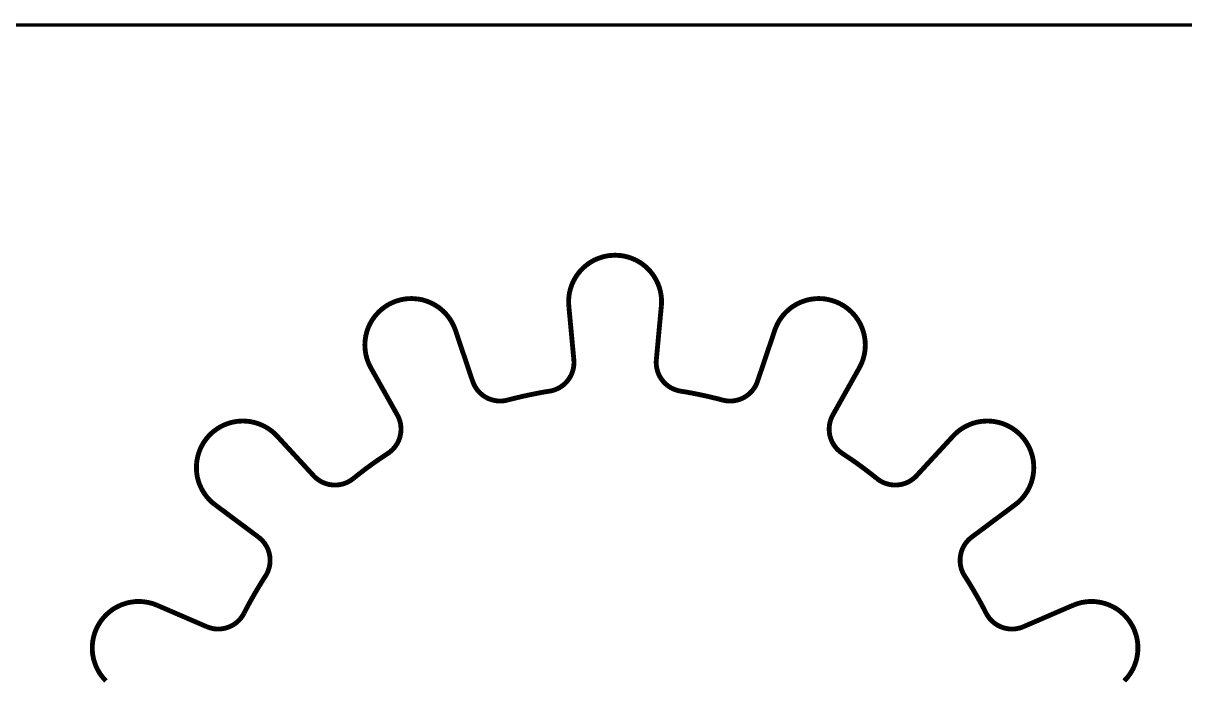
# Model space of a CAD drawing. Extents: x 0.4 to 23.1, y 0.4 to 16.1.
# Drawn here: x 4.913 to 7.275, y 14.776 to 16.106 of the extents above; entities that cross this region are included whole.
import ezdxf

# ---------------------------------------------------------------- set-up
doc = ezdxf.new("R2010")
doc.units = 0
doc.layers.get('0').update_dxf_attribs({"linetype": 'CONTINUOUS'})

msp = doc.modelspace()

# ---------------------------------------------------------------- linework, layer by layer
at = {"color": 254, "const_width": 0.00708}
msp.add_lwpolyline([(0.40386, 16.1028), (22.9415, 16.1028)], dxfattribs=at)
at = {"color": 0, "const_width": 0.00985}
for points in [[(6.21044, 15.5314), (6.21072, 15.5353), (6.21083, 15.539), (6.21083, 15.5428), (6.21067, 15.5465), (6.21029, 15.5504), (6.20985, 15.554), (6.20921, 15.5578), (6.20844, 15.5615), (6.20747, 15.5653), (6.20643, 15.5689), (6.20518, 15.5724), (6.20383, 15.576), (6.20231, 15.5794), (6.20068, 15.5828), (6.19889, 15.5862), (6.197, 15.5894), (6.19499, 15.5926), (6.19282, 15.5957), (6.19049, 15.5987), (6.1881, 15.6017), (6.1856, 15.6046), (6.18294, 15.6072), (6.18018, 15.6099), (6.17736, 15.6124), (6.17443, 15.6147), (6.17139, 15.6171), (6.16824, 15.6192), (6.16504, 15.6212), (6.16178, 15.6231), (6.15842, 15.6249), (6.155, 15.6264), (6.15147, 15.6279), (6.14794, 15.6292), (6.14437, 15.6304), (6.14074, 15.6315), (6.13704, 15.6324), (6.13331, 15.6332), (6.12961, 15.6338), (6.12582, 15.6342), (6.12207, 15.6344), (6.11828, 15.6347), (6.11447, 15.6347), (6.11068, 15.6344), (6.10693, 15.6342), (6.10314, 15.6338), (6.09944, 15.6332), (6.09571, 15.6324), (6.09201, 15.6315), (6.08838, 15.6304), (6.08479, 15.6292), (6.08128, 15.6279), (6.07775, 15.6264), (6.07433, 15.6249), (6.07096, 15.6231), (6.06771, 15.6212), (6.06451, 15.6192), (6.06136, 15.6171), (6.05832, 15.6147), (6.05539, 15.6124), (6.05257, 15.6099), (6.04981, 15.6072), (6.04715, 15.6046), (6.04465, 15.6017), (6.04226, 15.5987), (6.03993, 15.5957), (6.03776, 15.5926), (6.03575, 15.5894), (6.03386, 15.5862), (6.03207, 15.5828), (6.03043, 15.5794), (6.02892, 15.576), (6.02756, 15.5724), (6.02632, 15.5689), (6.02528, 15.5653), (6.02431, 15.5615), (6.02354, 15.5578), (6.02289, 15.554), (6.02246, 15.5504), (6.02208, 15.5465), (6.02192, 15.5428), (6.02192, 15.539), (6.02203, 15.5353), (6.02229, 15.5314)], [(5.79156, 15.4824), (5.79025, 15.486), (5.78885, 15.4894), (5.78728, 15.4929), (5.78554, 15.4962), (5.78375, 15.4996), (5.78174, 15.5028), (5.77968, 15.506), (5.77746, 15.509), (5.77512, 15.5121), (5.77263, 15.5149), (5.77007, 15.5176), (5.76736, 15.5203), (5.7646, 15.5229), (5.76172, 15.5254), (5.75874, 15.5278), (5.75564, 15.53), (5.7525, 15.5319), (5.74924, 15.534), (5.74593, 15.5358), (5.74251, 15.5375), (5.7391, 15.539), (5.73557, 15.5404), (5.73199, 15.5417), (5.7284, 15.5429), (5.72472, 15.5439), (5.72103, 15.5447), (5.71729, 15.5454), (5.71354, 15.5458), (5.70979, 15.5462), (5.706, 15.5465), (5.70221, 15.5467), (5.69846, 15.5465), (5.69467, 15.5464), (5.69086, 15.546), (5.68712, 15.5454), (5.68343, 15.5447), (5.67969, 15.5439), (5.67606, 15.5429), (5.67242, 15.5418), (5.66883, 15.5406), (5.66536, 15.5392), (5.66189, 15.5376), (5.65847, 15.536), (5.65517, 15.5342), (5.65192, 15.5322), (5.64876, 15.5301), (5.64567, 15.5279), (5.64264, 15.5256), (5.63976, 15.5232), (5.63699, 15.5206), (5.63428, 15.5179), (5.63167, 15.5151), (5.62924, 15.5124), (5.62685, 15.5094), (5.62462, 15.5062), (5.6225, 15.5032), (5.62056, 15.5), (5.61871, 15.4967), (5.61697, 15.4933), (5.6154, 15.4899), (5.61393, 15.4864), (5.61263, 15.4828), (5.61149, 15.4792), (5.61046, 15.4754), (5.6096, 15.4718), (5.60889, 15.4681), (5.60835, 15.4643), (5.60792, 15.4606), (5.60764, 15.4568), (5.60753, 15.4531), (5.60758, 15.4492), (5.60781, 15.4454), (5.60813, 15.4417), (5.60861, 15.4379), (5.60926, 15.4342), (5.61008, 15.4306), (5.611, 15.4268), (5.61208, 15.4232), (5.61333, 15.4196), (5.61469, 15.4161), (5.61621, 15.4126), (5.61789, 15.4092), (5.61963, 15.4058)], [(6.61312, 15.4058), (6.61486, 15.4092), (6.61654, 15.4126), (6.61806, 15.4161), (6.61942, 15.4196), (6.62067, 15.4232), (6.62175, 15.4268), (6.62267, 15.4306), (6.62349, 15.4342), (6.62414, 15.4379), (6.62462, 15.4417), (6.62494, 15.4454), (6.62517, 15.4492), (6.62522, 15.4531), (6.62511, 15.4568), (6.62483, 15.4606), (6.6244, 15.4643), (6.62386, 15.4681), (6.62315, 15.4718), (6.62229, 15.4754), (6.62125, 15.4792), (6.62011, 15.4828), (6.61882, 15.4864), (6.61735, 15.4899), (6.61578, 15.4933), (6.61404, 15.4967), (6.61219, 15.5), (6.61025, 15.5032), (6.60813, 15.5062), (6.6059, 15.5094), (6.60351, 15.5124), (6.60107, 15.5151), (6.59847, 15.5179), (6.59576, 15.5206), (6.59299, 15.5232), (6.59011, 15.5256), (6.58708, 15.5279), (6.58399, 15.5301), (6.58083, 15.5322), (6.57758, 15.5342), (6.57428, 15.536), (6.57086, 15.5376), (6.56739, 15.5392), (6.56392, 15.5406), (6.56033, 15.5418), (6.55669, 15.5429), (6.55306, 15.5439), (6.54932, 15.5447), (6.54563, 15.5454), (6.54189, 15.546), (6.53808, 15.5464), (6.53429, 15.5465), (6.53054, 15.5467), (6.52675, 15.5465), (6.52294, 15.5462), (6.51921, 15.5458), (6.51546, 15.5454), (6.51172, 15.5447), (6.50803, 15.5439), (6.50435, 15.5429), (6.50076, 15.5417), (6.49718, 15.5404), (6.49365, 15.539), (6.49024, 15.5375), (6.48682, 15.5358), (6.48351, 15.534), (6.48025, 15.5319), (6.47711, 15.53), (6.47401, 15.5278), (6.47103, 15.5254), (6.46815, 15.5229), (6.46539, 15.5203), (6.46268, 15.5176), (6.46013, 15.5149), (6.45763, 15.5121), (6.45529, 15.509), (6.45307, 15.506), (6.45101, 15.5028), (6.449, 15.4996), (6.44721, 15.4962), (6.44547, 15.4929), (6.4439, 15.4894), (6.44249, 15.486), (6.44119, 15.4824)], [(6.0325, 15.4221), (6.02229, 15.5314)], [(6.20025, 15.4221), (6.21044, 15.5314)], [(5.82667, 15.3785), (5.79156, 15.4824)], [(6.40608, 15.3785), (6.44119, 15.4824)], [(5.98296, 15.3583), (5.986, 15.3589), (5.98899, 15.3596), (5.99192, 15.3606), (5.99479, 15.3615), (5.99761, 15.3628), (6.00038, 15.364), (6.0031, 15.3654), (6.00569, 15.3671), (6.00825, 15.3688), (6.01069, 15.3707), (6.01303, 15.3726), (6.01525, 15.3747), (6.01736, 15.3769), (6.01937, 15.3793), (6.02126, 15.3817), (6.023, 15.3842), (6.02463, 15.3868), (6.0261, 15.3894), (6.02746, 15.3922), (6.02865, 15.3951), (6.02968, 15.3981), (6.0306, 15.401), (6.03131, 15.4039), (6.0319, 15.4069), (6.03233, 15.41), (6.03261, 15.4129), (6.03271, 15.416), (6.03267, 15.4192), (6.0325, 15.4221)], [(6.20025, 15.4221), (6.20008, 15.4192), (6.20003, 15.416), (6.20014, 15.4129), (6.20042, 15.41), (6.20085, 15.4069), (6.20144, 15.4039), (6.20215, 15.401), (6.20307, 15.3981), (6.2041, 15.3951), (6.20529, 15.3922), (6.20665, 15.3894), (6.20811, 15.3868), (6.20975, 15.3842), (6.21149, 15.3817), (6.21338, 15.3793), (6.21539, 15.3769), (6.2175, 15.3747), (6.21972, 15.3726), (6.22206, 15.3707), (6.2245, 15.3688), (6.22706, 15.3671), (6.22965, 15.3654), (6.23236, 15.364), (6.23514, 15.3628), (6.23796, 15.3615), (6.24083, 15.3606), (6.24376, 15.3596), (6.24675, 15.3589), (6.24978, 15.3583)], [(5.67339, 15.3101), (5.61963, 15.4058)], [(6.55935, 15.3101), (6.61312, 15.4058)], [(5.82667, 15.3785), (5.82775, 15.3756), (5.82894, 15.3728), (5.83029, 15.37), (5.83176, 15.3674), (5.83344, 15.3647), (5.83518, 15.3622), (5.83708, 15.3597), (5.83908, 15.3575), (5.84119, 15.3553), (5.84343, 15.3532), (5.84576, 15.3513), (5.84825, 15.3493), (5.85075, 15.3476), (5.8534, 15.346), (5.85607, 15.3446), (5.85889, 15.3432), (5.86171, 15.3421), (5.86458, 15.3411), (5.86757, 15.3403), (5.8705, 15.3396), (5.87354, 15.339), (5.87657, 15.3386), (5.87967, 15.3383), (5.88271, 15.3383), (5.88574, 15.3383), (5.88883, 15.3386), (5.89187, 15.339), (5.89486, 15.3396), (5.89785, 15.3403)], [(6.3349, 15.3403), (6.33789, 15.3396), (6.34088, 15.339), (6.34392, 15.3386), (6.34694, 15.3383), (6.35004, 15.3383), (6.35308, 15.3383), (6.35618, 15.3386), (6.35921, 15.339), (6.36225, 15.3396), (6.36518, 15.3403), (6.36817, 15.3411), (6.37104, 15.3421), (6.37386, 15.3432), (6.37668, 15.3446), (6.37935, 15.346), (6.382, 15.3476), (6.3845, 15.3493), (6.38699, 15.3513), (6.38932, 15.3532), (6.39154, 15.3553), (6.39367, 15.3575), (6.39567, 15.3597), (6.39757, 15.3622), (6.39936, 15.3647), (6.40099, 15.3674), (6.40246, 15.37), (6.40381, 15.3728), (6.405, 15.3756), (6.40608, 15.3785)], [(5.98296, 15.3583), (5.97222, 15.3567), (5.96153, 15.3547), (5.95085, 15.3526), (5.94021, 15.3504), (5.92953, 15.3481), (5.91894, 15.3456), (5.90842, 15.3431), (5.89785, 15.3403)], [(6.3349, 15.3403), (6.32433, 15.3431), (6.31381, 15.3456), (6.30322, 15.3481), (6.29254, 15.3504), (6.2819, 15.3526), (6.27121, 15.3547), (6.26053, 15.3567), (6.24978, 15.3583)], [(5.65414, 15.2318), (5.65663, 15.2335), (5.65907, 15.2354), (5.6614, 15.2374), (5.66363, 15.2394), (5.66575, 15.2417), (5.66775, 15.244), (5.6696, 15.2464), (5.67133, 15.249), (5.67296, 15.2515), (5.67443, 15.2542), (5.67578, 15.2569), (5.67692, 15.2599), (5.67796, 15.2628), (5.67888, 15.2657), (5.67958, 15.2686), (5.68018, 15.2717), (5.68061, 15.2747), (5.68083, 15.2778), (5.68093, 15.2808), (5.68088, 15.2839), (5.68067, 15.2869), (5.68028, 15.29), (5.67979, 15.2929), (5.6791, 15.296), (5.67822, 15.2989), (5.67725, 15.3018), (5.67611, 15.3047), (5.67481, 15.3075), (5.67339, 15.3101)], [(6.55935, 15.3101), (6.55794, 15.3075), (6.55664, 15.3047), (6.5555, 15.3018), (6.55453, 15.2989), (6.55365, 15.296), (6.55296, 15.2929), (6.5524, 15.29), (6.55208, 15.2869), (6.55186, 15.2839), (6.55181, 15.2808), (6.55192, 15.2778), (6.55214, 15.2747), (6.55257, 15.2717), (6.55317, 15.2686), (6.55388, 15.2657), (6.55479, 15.2628), (6.55583, 15.2599), (6.55697, 15.2569), (6.55832, 15.2542), (6.55979, 15.2515), (6.56142, 15.249), (6.56315, 15.2464), (6.565, 15.244), (6.567, 15.2417), (6.56912, 15.2394), (6.57135, 15.2374), (6.57368, 15.2354), (6.57611, 15.2335), (6.57861, 15.2318)], [(5.42882, 15.2672), (5.42617, 15.2699), (5.42344, 15.2726), (5.42063, 15.275), (5.41769, 15.2775), (5.41465, 15.2797), (5.41151, 15.2819), (5.40831, 15.2839), (5.40506, 15.2858), (5.40169, 15.2876), (5.39828, 15.2892), (5.39481, 15.2907), (5.39128, 15.2921), (5.38769, 15.2933), (5.38406, 15.2943), (5.38037, 15.2953), (5.37668, 15.296), (5.37294, 15.2967), (5.36919, 15.2971), (5.3654, 15.2974), (5.3616, 15.2976), (5.35781, 15.2976), (5.35406, 15.2975), (5.35026, 15.2972), (5.34651, 15.2968), (5.34278, 15.2961), (5.33903, 15.2954), (5.33535, 15.2946), (5.33171, 15.2935), (5.32813, 15.2924), (5.3246, 15.291), (5.32107, 15.2896), (5.31765, 15.2879), (5.31429, 15.2862), (5.31099, 15.2843), (5.30778, 15.2824), (5.30464, 15.2801), (5.3016, 15.2779), (5.29867, 15.2756), (5.29579, 15.2731), (5.29303, 15.2704), (5.29042, 15.2678), (5.28787, 15.2649), (5.28543, 15.2621), (5.28315, 15.259), (5.28097, 15.256), (5.27892, 15.2528), (5.27701, 15.2494), (5.27518, 15.2461), (5.27354, 15.2428), (5.27203, 15.2393), (5.27067, 15.2357), (5.26942, 15.2321), (5.26833, 15.2285), (5.26736, 15.2249), (5.2666, 15.2211), (5.2659, 15.2175), (5.26546, 15.2136), (5.26508, 15.2099), (5.26492, 15.2061), (5.26486, 15.2024), (5.26497, 15.1985), (5.26519, 15.1947), (5.26563, 15.191), (5.26617, 15.1872), (5.26687, 15.1835), (5.26774, 15.1799), (5.26878, 15.1761), (5.26992, 15.1726), (5.27121, 15.169), (5.27268, 15.1656), (5.27425, 15.1621), (5.27593, 15.1588), (5.27778, 15.1554), (5.27979, 15.1522), (5.2819, 15.149), (5.28413, 15.146), (5.28646, 15.1429), (5.28896, 15.1401), (5.2915, 15.1374), (5.29422, 15.1347), (5.29699, 15.1321), (5.29992, 15.1297), (5.3029, 15.1274)], [(6.92985, 15.1274), (6.93283, 15.1297), (6.93576, 15.1321), (6.93853, 15.1347), (6.94125, 15.1374), (6.94379, 15.1401), (6.94629, 15.1429), (6.94862, 15.146), (6.95085, 15.149), (6.95296, 15.1522), (6.95497, 15.1554), (6.95682, 15.1588), (6.9585, 15.1621), (6.96007, 15.1656), (6.96153, 15.169), (6.96283, 15.1726), (6.96397, 15.1761), (6.965, 15.1799), (6.96588, 15.1835), (6.96658, 15.1872), (6.96712, 15.191), (6.96756, 15.1947), (6.96778, 15.1985), (6.96789, 15.2024), (6.96783, 15.2061), (6.96767, 15.2099), (6.96729, 15.2136), (6.96685, 15.2175), (6.96615, 15.2211), (6.96539, 15.2249), (6.96442, 15.2285), (6.96332, 15.2321), (6.96208, 15.2357), (6.96072, 15.2393), (6.95921, 15.2428), (6.95757, 15.2461), (6.95574, 15.2494), (6.95383, 15.2528), (6.95176, 15.256), (6.9496, 15.259), (6.94732, 15.2621), (6.94488, 15.2649), (6.94233, 15.2678), (6.93972, 15.2704), (6.93696, 15.2731), (6.93408, 15.2756), (6.93115, 15.2779), (6.92811, 15.2801), (6.92497, 15.2824), (6.92176, 15.2843), (6.91846, 15.2862), (6.9151, 15.2879), (6.91168, 15.2896), (6.90815, 15.291), (6.90462, 15.2924), (6.90104, 15.2935), (6.8974, 15.2946), (6.89372, 15.2954), (6.88997, 15.2961), (6.88624, 15.2968), (6.88249, 15.2972), (6.87869, 15.2975), (6.87494, 15.2976), (6.87115, 15.2976), (6.86735, 15.2974), (6.86356, 15.2971), (6.85981, 15.2967), (6.85607, 15.296), (6.85238, 15.2953), (6.84868, 15.2943), (6.84506, 15.2933), (6.84147, 15.2921), (6.83794, 15.2907), (6.83447, 15.2892), (6.83106, 15.2876), (6.82769, 15.2858), (6.82438, 15.2839), (6.82124, 15.2819), (6.81808, 15.2797), (6.81506, 15.2775), (6.81212, 15.275), (6.80931, 15.2726), (6.80658, 15.2699), (6.80393, 15.2672)], [(5.50319, 15.1865), (5.42882, 15.2672)], [(6.72954, 15.1865), (6.80393, 15.2672)], [(5.65414, 15.2318), (5.64501, 15.2257), (5.63601, 15.2196), (5.62711, 15.2135), (5.61828, 15.2071), (5.60949, 15.2007), (5.60081, 15.194), (5.59224, 15.1874), (5.58371, 15.1806)], [(6.64903, 15.1806), (6.64051, 15.1874), (6.63194, 15.194), (6.62326, 15.2007), (6.61447, 15.2071), (6.60563, 15.2135), (6.59674, 15.2196), (6.58772, 15.2257), (6.57861, 15.2318)], [(5.50319, 15.1865), (5.50532, 15.1843), (5.5076, 15.1822), (5.50993, 15.1803), (5.51237, 15.1785), (5.51492, 15.1767), (5.51753, 15.1751), (5.52024, 15.1736), (5.52306, 15.1724), (5.52588, 15.1712), (5.52875, 15.1703), (5.53174, 15.1694), (5.53472, 15.1686), (5.53771, 15.1682), (5.54075, 15.1678), (5.54383, 15.1675), (5.54688, 15.1675), (5.54997, 15.1676), (5.553, 15.1679), (5.55604, 15.1682), (5.55903, 15.1689), (5.56201, 15.1696), (5.56494, 15.1704), (5.56787, 15.1714), (5.57069, 15.1726), (5.57346, 15.1739), (5.57611, 15.1754), (5.57878, 15.1771), (5.58128, 15.1788), (5.58371, 15.1806)], [(6.64903, 15.1806), (6.65147, 15.1788), (6.65397, 15.1771), (6.65657, 15.1754), (6.65929, 15.1739), (6.66206, 15.1726), (6.66488, 15.1714), (6.66781, 15.1704), (6.67074, 15.1696), (6.67372, 15.1689), (6.67671, 15.1682), (6.67974, 15.1679), (6.68278, 15.1676), (6.68587, 15.1675), (6.68892, 15.1675), (6.692, 15.1678), (6.69504, 15.1682), (6.69803, 15.1686), (6.70101, 15.1694), (6.704, 15.1703), (6.70687, 15.1712), (6.70969, 15.1724), (6.71251, 15.1736), (6.71522, 15.1751), (6.71783, 15.1767), (6.72038, 15.1785), (6.72282, 15.1803), (6.72515, 15.1822), (6.72743, 15.1843), (6.72954, 15.1865)], [(5.3909, 15.0618), (5.3029, 15.1274)], [(6.84185, 15.0618), (6.92985, 15.1274)], [(5.40517, 14.9824), (5.40679, 14.985), (5.40826, 14.9876), (5.40956, 14.9904), (5.41075, 14.9932), (5.41178, 14.9961), (5.41265, 14.999), (5.41336, 15.0021), (5.41396, 15.005), (5.41433, 15.0081), (5.41461, 15.0111), (5.41465, 15.0142), (5.41461, 15.0174), (5.41439, 15.0203), (5.41401, 15.0233), (5.41347, 15.0264), (5.41276, 15.0294), (5.41189, 15.0324), (5.41092, 15.0353), (5.40978, 15.0381), (5.40847, 15.0408), (5.40701, 15.0436), (5.40543, 15.0461), (5.40375, 15.0488), (5.40186, 15.0511), (5.3999, 15.0535), (5.39785, 15.0558), (5.39561, 15.0579), (5.39333, 15.0599), (5.3909, 15.0618)], [(6.84185, 15.0618), (6.83942, 15.0599), (6.83713, 15.0579), (6.8349, 15.0558), (6.83285, 15.0535), (6.83089, 15.0511), (6.829, 15.0488), (6.82731, 15.0461), (6.82574, 15.0436), (6.82428, 15.0408), (6.82297, 15.0381), (6.82183, 15.0353), (6.82086, 15.0324), (6.81999, 15.0294), (6.81928, 15.0264), (6.81874, 15.0233), (6.81836, 15.0203), (6.81814, 15.0174), (6.81803, 15.0142), (6.81814, 15.0111), (6.81842, 15.0081), (6.81879, 15.005), (6.81939, 15.0021), (6.8201, 14.999), (6.82096, 14.9961), (6.822, 14.9932), (6.82319, 14.9904), (6.82449, 14.9876), (6.82596, 14.985), (6.82758, 14.9824)], [(5.40517, 14.9824), (5.39931, 14.9732), (5.39361, 14.9639), (5.38797, 14.9546), (5.38249, 14.9451), (5.37706, 14.9358), (5.37181, 14.9262), (5.36669, 14.9167), (5.36171, 14.9069)], [(6.87104, 14.9069), (6.86604, 14.9167), (6.86094, 14.9262), (6.85563, 14.9358), (6.85026, 14.9451), (6.84478, 14.9546), (6.83914, 14.9639), (6.83344, 14.9732), (6.82758, 14.9824)], [(5.18494, 14.9231), (5.18143, 14.9244), (5.17785, 14.9258), (5.17426, 14.9269), (5.17063, 14.9279), (5.16689, 14.9288), (5.16319, 14.9294), (5.15944, 14.93), (5.15571, 14.9304), (5.15192, 14.9307), (5.14811, 14.9308), (5.14432, 14.9307), (5.14057, 14.9306), (5.13678, 14.9301), (5.13303, 14.9296), (5.12929, 14.929), (5.1256, 14.9282), (5.1219, 14.9272), (5.11828, 14.9261), (5.11469, 14.9249), (5.11122, 14.9235), (5.10775, 14.9219), (5.10433, 14.9203), (5.10097, 14.9185), (5.09776, 14.9167), (5.09457, 14.9146), (5.09147, 14.9124), (5.08849, 14.91), (5.08556, 14.9076), (5.08274, 14.905), (5.08003, 14.9024), (5.07747, 14.8996), (5.07497, 14.8968), (5.0726, 14.8939), (5.07036, 14.8908), (5.06825, 14.8876), (5.06625, 14.8844), (5.06435, 14.8811), (5.06261, 14.8778), (5.06104, 14.8743), (5.05957, 14.8708), (5.05826, 14.8674), (5.05713, 14.8636), (5.0561, 14.86), (5.05518, 14.8564), (5.05447, 14.8526), (5.05388, 14.8489), (5.05344, 14.8451), (5.05317, 14.8414), (5.05306, 14.8375), (5.05306, 14.8338), (5.05328, 14.83), (5.05354, 14.8262), (5.05404, 14.8225), (5.05469, 14.8187), (5.05544, 14.815), (5.05637, 14.8114), (5.05746, 14.8078), (5.05871, 14.8042), (5.06006, 14.8006), (5.06153, 14.7971), (5.06321, 14.7936), (5.06494, 14.7904), (5.06685, 14.7871), (5.0689, 14.7839), (5.07107, 14.7807), (5.07335, 14.7778), (5.07574, 14.7749), (5.07829, 14.7721), (5.08089, 14.7693)], [(7.15186, 14.7693), (7.15446, 14.7721), (7.15701, 14.7749), (7.1594, 14.7778), (7.16168, 14.7807), (7.16385, 14.7839), (7.1659, 14.7871), (7.16781, 14.7904), (7.16954, 14.7936), (7.17122, 14.7971), (7.17269, 14.8006), (7.17404, 14.8042), (7.17529, 14.8078), (7.17637, 14.8114), (7.17731, 14.815), (7.17806, 14.8187), (7.17871, 14.8225), (7.17914, 14.8262), (7.17947, 14.83), (7.17969, 14.8338), (7.17969, 14.8375), (7.17958, 14.8414), (7.17931, 14.8451), (7.17888, 14.8489), (7.17828, 14.8526), (7.17757, 14.8564), (7.17665, 14.86), (7.17563, 14.8636), (7.17449, 14.8674), (7.17318, 14.8708), (7.17171, 14.8743), (7.17014, 14.8778), (7.1684, 14.8811), (7.1665, 14.8844), (7.1645, 14.8876), (7.16237, 14.8908), (7.16015, 14.8939), (7.15776, 14.8968), (7.15533, 14.8996), (7.15272, 14.9024), (7.15001, 14.905), (7.14719, 14.9076), (7.14426, 14.91), (7.14128, 14.9124), (7.13818, 14.9146), (7.13499, 14.9167), (7.13178, 14.9185), (7.12842, 14.9203), (7.125, 14.9219), (7.12153, 14.9235), (7.11806, 14.9249), (7.11447, 14.9261), (7.11083, 14.9272), (7.10715, 14.9282), (7.10346, 14.929), (7.09972, 14.9296), (7.09597, 14.9301), (7.09218, 14.9306), (7.08843, 14.9307), (7.08464, 14.9308), (7.08083, 14.9307), (7.07704, 14.9304), (7.07329, 14.93), (7.06956, 14.9294), (7.06586, 14.9288), (7.06212, 14.9279), (7.05849, 14.9269), (7.0549, 14.9258), (7.05132, 14.9244), (7.04779, 14.9231)], [(5.28569, 14.8796), (5.18494, 14.9231)], [(5.28569, 14.8796), (5.28857, 14.8785), (5.29144, 14.8775), (5.29443, 14.8767), (5.29742, 14.876), (5.3004, 14.8754), (5.30344, 14.875), (5.30653, 14.8749), (5.30957, 14.8747), (5.31267, 14.8749), (5.31569, 14.8751), (5.31874, 14.8756), (5.32172, 14.8761), (5.32471, 14.8769), (5.32764, 14.8778), (5.33057, 14.8788), (5.33339, 14.88), (5.33615, 14.8814), (5.33882, 14.8828), (5.34142, 14.8844), (5.34397, 14.8861), (5.34636, 14.8881), (5.34868, 14.89), (5.35092, 14.8921), (5.35303, 14.8943), (5.35504, 14.8967), (5.35688, 14.8992), (5.35861, 14.9017), (5.36019, 14.9043), (5.36171, 14.9069)], [(6.87104, 14.9069), (6.87256, 14.9043), (6.87414, 14.9017), (6.87587, 14.8992), (6.87771, 14.8967), (6.87972, 14.8943), (6.88183, 14.8921), (6.88406, 14.89), (6.88639, 14.8881), (6.88878, 14.8861), (6.89133, 14.8844), (6.89393, 14.8828), (6.8966, 14.8814), (6.89936, 14.88), (6.90218, 14.8788), (6.90511, 14.8778), (6.90804, 14.8769), (6.91103, 14.8761), (6.91401, 14.8756), (6.91704, 14.8751), (6.92008, 14.8749), (6.92318, 14.8747), (6.92622, 14.8749), (6.92931, 14.875), (6.93235, 14.8754), (6.93533, 14.876), (6.93832, 14.8767), (6.94129, 14.8775), (6.94417, 14.8785), (6.94706, 14.8796)], [(6.94706, 14.8796), (7.04779, 14.9231)]]:
    msp.add_lwpolyline(points, dxfattribs=at)

doc.saveas('drawing.dxf')
